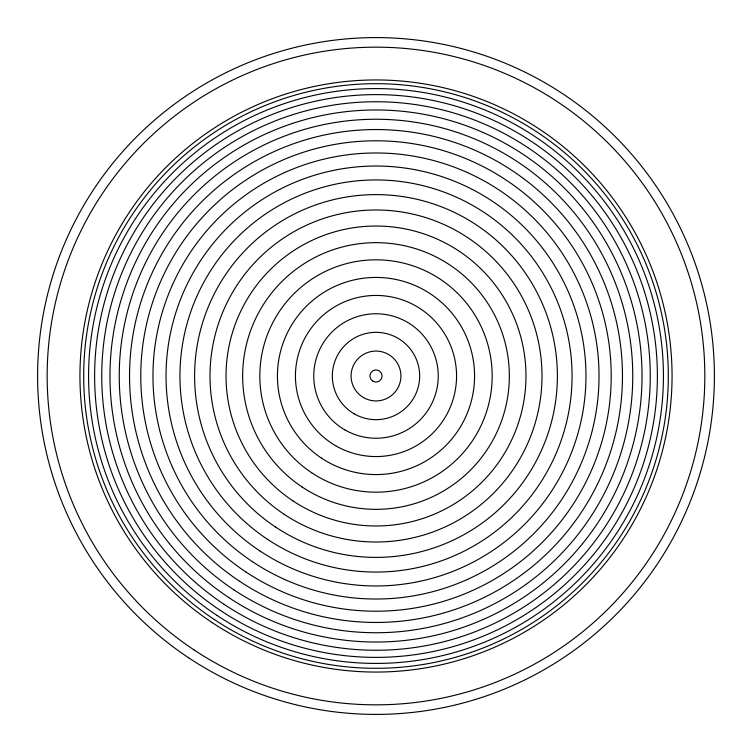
<?xml version="1.0" encoding="UTF-8"?>
<svg xmlns="http://www.w3.org/2000/svg" width="752" height="752" viewBox="0 0 752 752"><rect width="100%" height="100%" fill="white"/><g stroke="black" fill="none" stroke-linecap="round" stroke-linejoin="round"><path stroke-width="1.13" d="M311.704 472.773A116.184 116.184 0 0 0 491.949 383.294A116.184 116.184 0 0 0 324.338 271.933A116.184 116.184 0 0 0 311.704 472.773M302.21 487.061A133.339 133.339 0 0 0 509.076 384.375A133.339 133.339 0 0 0 316.714 256.564A133.339 133.339 0 0 0 302.21 487.061M216.943 615.39A287.414 287.414 0 0 0 662.85 394.048A287.414 287.414 0 0 0 248.207 118.562A287.414 287.414 0 0 0 216.943 615.39M212.167 622.59A296.053 296.053 0 0 0 671.47 394.593A296.053 296.053 0 0 0 244.362 110.826A296.053 296.053 0 0 0 212.167 622.59M194.025 649.897A328.831 328.831 0 0 0 704.182 396.652A328.831 328.831 0 0 0 229.792 81.46A328.831 328.831 0 0 0 194.025 649.897M335.721 445.767A80.558 80.558 0 0 0 456.558 376A80.558 80.558 0 0 0 335.721 306.233A80.558 80.558 0 0 0 335.721 445.767M321.452 458.1A98.568 98.568 0 0 0 474.371 382.185A98.568 98.568 0 0 0 332.177 287.715A98.568 98.568 0 0 0 321.452 458.1M233.919 589.85A256.752 256.752 0 0 0 632.244 392.121A256.752 256.752 0 0 0 261.837 146.02A256.752 256.752 0 0 0 233.919 589.85M239.606 581.287A246.468 246.468 0 0 0 621.979 391.472A246.468 246.468 0 0 0 266.415 155.241A246.468 246.468 0 0 0 239.606 581.287M188.733 657.859A338.4 338.4 0 0 0 713.733 397.244A338.4 338.4 0 0 0 225.534 72.888A338.4 338.4 0 0 0 188.733 657.859M259.816 550.878A209.958 209.958 0 0 0 585.545 389.179A209.958 209.958 0 0 0 282.649 187.934A209.958 209.958 0 0 0 259.816 550.878M267.505 539.306A196.065 196.065 0 0 0 571.68 388.314A196.065 196.065 0 0 0 288.824 200.389A196.065 196.065 0 0 0 267.505 539.306M228.787 597.577A266.02 266.02 0 0 0 641.503 392.704A266.02 266.02 0 0 0 257.72 137.719A266.02 266.02 0 0 0 228.787 597.577M245.838 571.915A235.207 235.207 0 0 0 610.746 390.767A235.207 235.207 0 0 0 271.416 165.318A235.207 235.207 0 0 0 245.838 571.915M220.28 610.37A281.389 281.389 0 0 0 656.834 393.672A281.389 281.389 0 0 0 250.886 123.958A281.389 281.389 0 0 0 220.28 610.37M293.007 500.917A149.968 149.968 0 0 0 525.676 385.419A149.968 149.968 0 0 0 309.316 241.674A149.968 149.968 0 0 0 293.007 500.917M224.237 604.429A274.245 274.245 0 0 0 649.709 393.221A274.245 274.245 0 0 0 254.063 130.35A274.245 274.245 0 0 0 224.237 604.429M363.536 397.582A24.929 24.929 0 0 0 400.929 376A24.929 24.929 0 0 0 363.536 354.418A24.929 24.929 0 0 0 363.536 397.582M354.164 413.816A43.663 43.663 0 0 0 419.663 376A43.663 43.663 0 0 0 354.164 338.184A43.663 43.663 0 0 0 354.164 413.816M372.954 381.273A6.082 6.082 0 0 0 382.082 376A6.082 6.082 0 0 0 372.954 370.727A6.082 6.082 0 0 0 372.954 381.273M275.617 527.086A181.392 181.392 0 0 0 557.035 387.393A181.392 181.392 0 0 0 295.348 213.521A181.392 181.392 0 0 0 275.617 527.086M344.886 429.9A62.237 62.237 0 0 0 438.237 376A62.237 62.237 0 0 0 344.886 322.1A62.237 62.237 0 0 0 344.886 429.9M214.235 619.469A292.312 292.312 0 0 0 667.729 394.358A292.312 292.312 0 0 0 246.026 114.172A292.312 292.312 0 0 0 214.235 619.469M284.134 514.274A166.013 166.013 0 0 0 541.684 386.425A166.013 166.013 0 0 0 302.182 227.301A166.013 166.013 0 0 0 284.134 514.274M252.578 561.763A223.024 223.024 0 0 0 598.583 390.006A223.024 223.024 0 0 0 276.839 176.231A223.024 223.024 0 0 0 252.578 561.763"/></g></svg>
